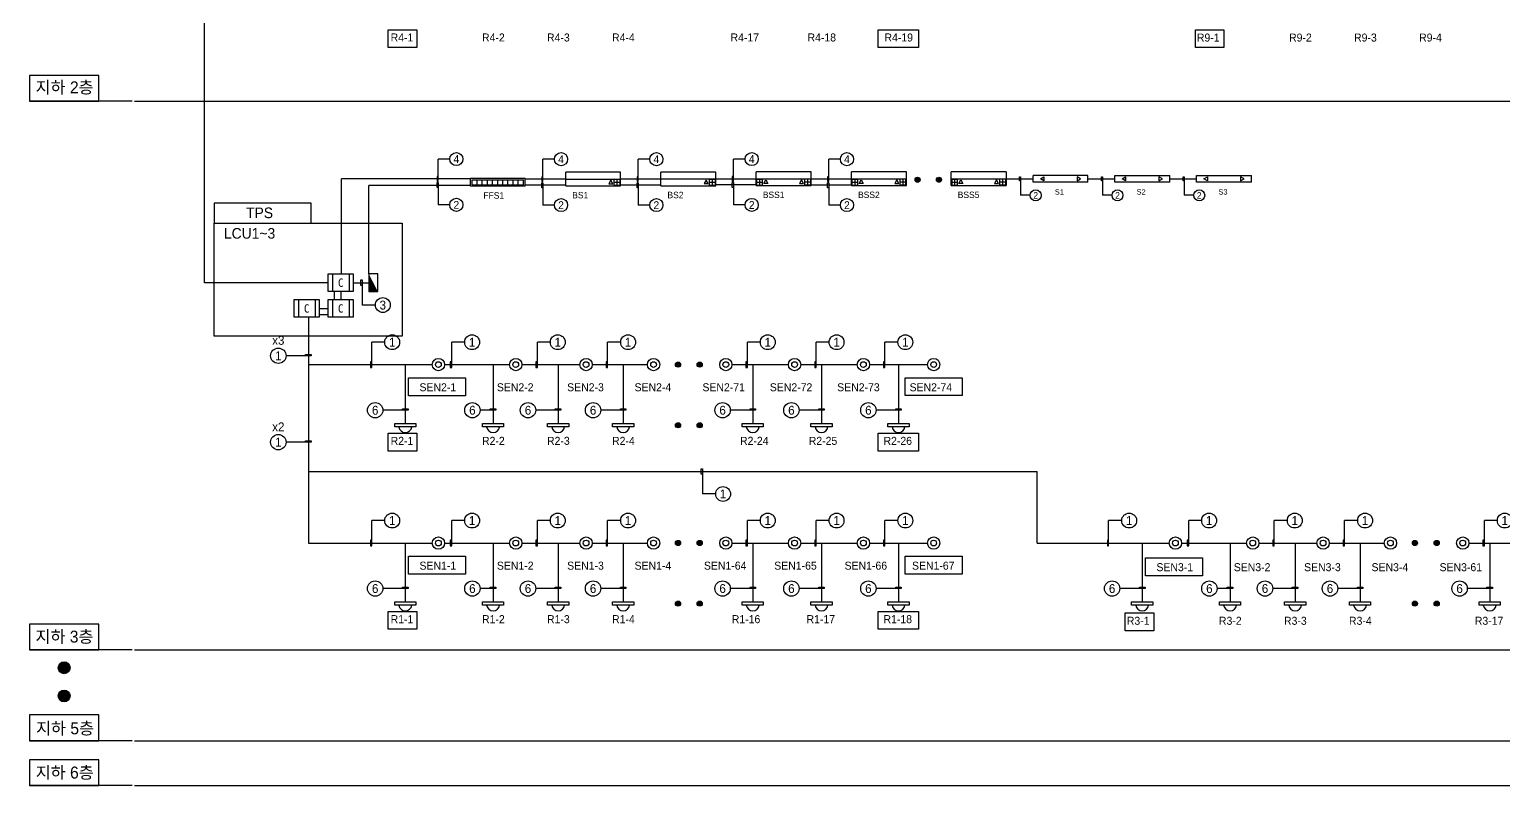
# Model space of a CAD drawing. Header units: millimetres. Extents: x 30232679 to 30326002, y -948068 to -920528.
# Drawn here: x 30232679 to 30250985, y -947203 to -937821 of the extents above; entities that cross this region are included whole.
import ezdxf
from ezdxf.enums import TextEntityAlignment as Align

# ---------------------------------------------------------------- set-up
doc = ezdxf.new("R2010")
doc.units = ezdxf.units.MM
doc.header["$LTSCALE"] = 600
doc.header["$MEASUREMENT"] = 0
doc.linetypes.add('DASHED', pattern=[0.75, 0.5, -0.25])
doc.layers.get('0').update_dxf_attribs({"linetype": 'CONTINUOUS'})
for name, color, linetype in [('E-SYM', 2, 'CONTINUOUS'), ('Parking-L', 4, 'CONTINUOUS'), ('Parking-T', 7, 'CONTINUOUS'), ('ROOM', 7, 'CONTINUOUS'), ('유도관제-TEXT', 7, 'CONTINUOUS'), ('유도관제-ZONE', 2, 'DASHED'), ('유도관제-공간표시등', 2, 'CONTINUOUS'), ('유도관제-구역제어장치', 2, 'CONTINUOUS'), ('유도관제-블럭유도등', 2, 'CONTINUOUS'), ('유도관제-센서', 1, 'CONTINUOUS'), ('유도관제-통신', 6, 'CONTINUOUS')]:
    doc.layers.add(name, color=color, linetype=linetype)
doc.styles.add('GHS', font='DotumChe.ttf')
doc.styles.add('돋움', font='Dotum.ttf')

# ---------------------------------------------------------------- blocks, each defined once
blk = doc.blocks.new('센서')
at = {"layer": '유도관제-센서'}
for radius in [225, 105]:
    blk.add_circle((0, 0), radius, dxfattribs=at)
blk = doc.blocks.new('150-19')
at = {"layer": 'E-SYM'}
blk.add_lwpolyline([(-375, -225), (375, -225), (375, 165), (-375, 165)], close=True, dxfattribs=at)
blk.add_solid([(-375, -225), (375, -225), (375, 165), (375, -225)], dxfattribs=at)
blk = doc.blocks.new('구역제어장치')
at = {"layer": '유도관제-구역제어장치'}
for p, q in [((-297, 423), (297, 423)), ((-297, 0), (-297, 423)), ((-198, 423), (-198, 0)), ((198, 423), (198, 0)), ((297, 423), (297, 0)), ((297, 0), (-297, 0))]:
    blk.add_line(p, q, dxfattribs=at)
at = {"layer": '유도관제-구역제어장치', "style": 'GHS'}
blk.add_text('C', height=200, dxfattribs=at).set_placement((0, 211), align=Align.MIDDLE_CENTER)
blk = doc.blocks.new('공간표시등')
at = {"layer": '유도관제-공간표시등'}
blk.add_lwpolyline([(-100, -309), (-100, 309), (0, 309), (0, -309), (-100, -309)], dxfattribs=at)
blk.add_arc((-76, 0), 190, 97.2604, 262.7396, dxfattribs=at)

msp = doc.modelspace()

# ---------------------------------------------------------------- hatches: boundary and pattern name
at = {"layer": 'Parking-L'}
h = msp.add_hatch(color=1, dxfattribs=at)
edge = h.paths.add_edge_path()
edge.add_arc((30233109, -945742), 73.6, 0, 360)
h = msp.add_hatch(color=1, dxfattribs=at)
edge = h.paths.add_edge_path()
edge.add_arc((30233109, -946092), 73.6, 0, 360)
at = {"layer": '유도관제-공간표시등'}
for points in [[(30243740, -939685, 1), (30243677, -939685, 1)], [(30244005, -939685, 1), (30243942, -939685, 1)], [(30240765, -942733, 1), (30240701, -942733, 1)], [(30241034, -942733, 1), (30240970, -942733, 1)], [(30240765, -944946, 1), (30240701, -944946, 1)], [(30241034, -944946, 1), (30240970, -944946, 1)], [(30249917, -944946, 1), (30249854, -944946, 1)], [(30250187, -944946, 1), (30250123, -944946, 1)]]:
    msp.add_hatch(color=2, dxfattribs=at).paths.add_polyline_path(points)
at = {"layer": '유도관제-센서'}
for points in [[(30240765, -941980, 1), (30240701, -941980, 1)], [(30241034, -941980, 1), (30240970, -941980, 1)], [(30240765, -944194, 1), (30240701, -944194, 1)], [(30241034, -944194, 1), (30240970, -944194, 1)], [(30249917, -944194, 1), (30249854, -944194, 1)], [(30250187, -944194, 1), (30250123, -944194, 1)]]:
    msp.add_hatch(color=2, dxfattribs=at).paths.add_polyline_path(points)

# ---------------------------------------------------------------- linework, layer by layer
at = {"color": 8}
for p, q in [((30233981, -938710), (30267059, -938710)), ((30233981, -945518), (30259230, -945518)), ((30233981, -946647), (30259230, -946647)), ((30233981, -947203), (30259230, -947203))]:
    msp.add_line(p, q, dxfattribs=at)
for p, q in [((30236893, -940853), (30236893, -939759)), ((30238154, -939759), (30236893, -939759)), ((30239338, -939752), (30238836, -939752)), ((30240521, -939752), (30240020, -939752)), ((30241705, -939750), (30241203, -939750)), ((30242889, -939752), (30242387, -939752)), ((30236699, -940963), (30236892, -940963))]:
    msp.add_line(p, q)
at = {"color": 6}
for p, q in [((30236466, -941173), (30236466, -941073)), ((30236544, -941073), (30236544, -941173)), ((30236277, -941283), (30236389, -941283)), ((30236389, -941361), (30236277, -941361))]:
    msp.add_line(p, q, dxfattribs=at)
msp.add_lwpolyline([(30244808, -939674), (30245142, -939674)])
at = {"elevation": 0}
for points in [[(30245824, -939674), (30246158, -939674)], [(30246840, -939674), (30247173, -939674)]]:
    msp.add_lwpolyline(points, dxfattribs=at)
at = {"layer": 'Parking-L', "color": 1}
for centre in [(30233109, -945742), (30233109, -946092)]:
    msp.add_circle(centre, 73.6, dxfattribs=at)
at = {"layer": 'Parking-T'}
for p, q in [((30233539, -938391), (30232679, -938391)), ((30232679, -938391), (30232679, -938710)), ((30233539, -938710), (30233539, -938391)), ((30233953, -938710), (30232679, -938710)), ((30232679, -938710), (30233539, -938710)), ((30233539, -945199), (30232679, -945199)), ((30232679, -945199), (30232679, -945518)), ((30233539, -945518), (30233539, -945199)), ((30233953, -945518), (30232679, -945518)), ((30232679, -945518), (30233539, -945518)), ((30233539, -946327), (30232679, -946327)), ((30232679, -946327), (30232679, -946647)), ((30233539, -946647), (30233539, -946327)), ((30233953, -946647), (30232679, -946647)), ((30232679, -946647), (30233539, -946647)), ((30233539, -946884), (30232679, -946884)), ((30232679, -946884), (30232679, -947203)), ((30233539, -947203), (30233539, -946884)), ((30233953, -947203), (30232679, -947203)), ((30232679, -947203), (30233539, -947203))]:
    msp.add_line(p, q, dxfattribs=at)
at = {"layer": 'ROOM', "color": 3}
for points in [[(30241203, -939674), (30241705, -939674)], [(30238836, -939676), (30239338, -939676)], [(30240020, -939676), (30240521, -939676)], [(30242387, -939676), (30242889, -939676)]]:
    msp.add_lwpolyline(points, dxfattribs=at)
at = {"layer": '유도관제-TEXT', "color": 1}
for p, q in [((30237755, -939645), (30237755, -939429)), ((30237899, -939429), (30237755, -939429)), ((30239055, -939648), (30239055, -939431)), ((30239199, -939431), (30239055, -939431)), ((30240239, -939648), (30240239, -939431)), ((30240382, -939431), (30240239, -939431)), ((30241422, -939645), (30241422, -939429)), ((30241566, -939429), (30241422, -939429)), ((30242606, -939648), (30242606, -939431)), ((30242749, -939431), (30242606, -939431)), ((30237755, -939781), (30237755, -939997)), ((30239055, -939784), (30239055, -940000)), ((30240239, -939784), (30240239, -940000)), ((30241422, -939782), (30241422, -939998)), ((30242606, -939784), (30242606, -940000)), ((30244987, -939699), (30244987, -939879)), ((30246003, -939699), (30246003, -939879)), ((30247019, -939699), (30247019, -939879)), ((30237899, -939997), (30237755, -939997)), ((30239199, -940000), (30239055, -940000)), ((30240382, -940000), (30240239, -940000)), ((30241566, -939998), (30241422, -939998)), ((30242749, -940000), (30242606, -940000)), ((30245107, -939879), (30244987, -939879)), ((30246123, -939879), (30246003, -939879)), ((30247138, -939879), (30247019, -939879)), ((30236812, -940997), (30236812, -941241)), ((30236974, -941241), (30236812, -941241)), ((30236108, -941870), (30235865, -941870)), ((30236929, -941946), (30236929, -941702)), ((30237091, -941702), (30236929, -941702)), ((30237922, -941946), (30237922, -941702)), ((30238084, -941702), (30237922, -941702)), ((30238986, -941946), (30238986, -941702)), ((30239148, -941702), (30238986, -941702)), ((30239859, -941946), (30239859, -941702)), ((30240021, -941702), (30239859, -941702)), ((30241594, -941946), (30241594, -941702)), ((30241756, -941702), (30241594, -941702)), ((30242448, -941946), (30242448, -941702)), ((30242610, -941702), (30242448, -941702)), ((30243302, -941946), (30243302, -941702)), ((30243464, -941702), (30243302, -941702)), ((30237311, -942546), (30237067, -942546)), ((30238402, -942546), (30238275, -942546)), ((30239209, -942546), (30238966, -942546)), ((30240017, -942546), (30239773, -942546)), ((30241627, -942546), (30241383, -942546)), ((30242481, -942546), (30242237, -942546)), ((30243437, -942546), (30243193, -942546)), ((30236108, -942942), (30235865, -942942)), ((30241038, -943341), (30241038, -943585)), ((30241200, -943585), (30241038, -943585)), ((30236929, -944159), (30236929, -943915)), ((30237091, -943915), (30236929, -943915)), ((30237922, -944159), (30237922, -943915)), ((30238084, -943915), (30237922, -943915)), ((30238986, -944159), (30238986, -943915)), ((30239148, -943915), (30238986, -943915)), ((30239859, -944159), (30239859, -943915)), ((30240021, -943915), (30239859, -943915)), ((30241594, -944159), (30241594, -943915)), ((30241756, -943915), (30241594, -943915)), ((30242448, -944159), (30242448, -943915)), ((30242610, -943915), (30242448, -943915)), ((30243302, -944159), (30243302, -943915)), ((30243464, -943915), (30243302, -943915)), ((30246081, -944159), (30246081, -943915)), ((30246243, -943915), (30246081, -943915)), ((30247075, -944159), (30247075, -943915)), ((30247237, -943915), (30247075, -943915)), ((30248138, -944159), (30248138, -943915)), ((30248301, -943915), (30248138, -943915)), ((30249012, -944159), (30249012, -943915)), ((30249174, -943915), (30249012, -943915)), ((30250747, -944159), (30250747, -943915)), ((30250909, -943915), (30250747, -943915)), ((30237311, -944759), (30237067, -944759)), ((30238402, -944759), (30238275, -944759)), ((30239209, -944759), (30238966, -944759)), ((30240017, -944759), (30239773, -944759)), ((30241627, -944759), (30241383, -944759)), ((30242481, -944759), (30242237, -944759)), ((30243437, -944759), (30243193, -944759)), ((30246464, -944759), (30246220, -944759)), ((30247555, -944759), (30247427, -944759)), ((30248362, -944759), (30248118, -944759)), ((30249170, -944759), (30248926, -944759)), ((30250779, -944759), (30250535, -944759))]:
    msp.add_line(p, q, dxfattribs=at)
at = {"layer": '유도관제-TEXT', "color": 4}
for points in [[(30237135, -937824), (30237490, -937824), (30237490, -938046), (30237135, -938046)], [(30243220, -937824), (30243718, -937824), (30243718, -938046), (30243220, -938046)], [(30247158, -937824), (30247513, -937824), (30247513, -938046), (30247158, -938046)], [(30237385, -942146), (30238095, -942146), (30238095, -942368), (30237385, -942368)], [(30243553, -942143), (30244263, -942143), (30244263, -942365), (30243553, -942365)], [(30237135, -942830), (30237490, -942830), (30237490, -943052), (30237135, -943052)], [(30243220, -942830), (30243718, -942830), (30243718, -943052), (30243220, -943052)], [(30237385, -944359), (30238095, -944359), (30238095, -944581), (30237385, -944581)], [(30243553, -944357), (30244263, -944357), (30244263, -944579), (30243553, -944579)], [(30246538, -944379), (30247248, -944379), (30247248, -944601), (30246538, -944601)], [(30237135, -945043), (30237490, -945043), (30237490, -945265), (30237135, -945265)], [(30243220, -945043), (30243718, -945043), (30243718, -945265), (30243220, -945265)], [(30246287, -945062), (30246642, -945062), (30246642, -945284), (30246287, -945284)]]:
    msp.add_lwpolyline(points, close=True, dxfattribs=at)
at = {"layer": '유도관제-TEXT', "color": 1}
for points in [[(30237755, -939706), (30237755, -939645), (30237740, -939645), (30237740, -939706)], [(30239055, -939709), (30239055, -939648), (30239040, -939648), (30239040, -939709)], [(30240239, -939709), (30240239, -939648), (30240224, -939648), (30240224, -939709)], [(30241422, -939707), (30241422, -939645), (30241407, -939645), (30241407, -939707)], [(30242606, -939709), (30242606, -939648), (30242591, -939648), (30242591, -939709)], [(30244987, -939648), (30244987, -939699), (30244975, -939699), (30244975, -939648)], [(30237755, -939720), (30237755, -939781), (30237740, -939781), (30237740, -939720)], [(30239055, -939723), (30239055, -939784), (30239040, -939784), (30239040, -939723)], [(30240239, -939723), (30240239, -939784), (30240224, -939784), (30240224, -939723)], [(30241422, -939721), (30241422, -939782), (30241407, -939782), (30241407, -939721)], [(30242606, -939723), (30242606, -939784), (30242591, -939784), (30242591, -939723)], [(30236812, -940928), (30236812, -940997), (30236795, -940997), (30236795, -940928)], [(30236178, -941870), (30236108, -941870), (30236108, -941854), (30236178, -941854)], [(30236929, -942015), (30236929, -941946), (30236912, -941946), (30236912, -942015)], [(30237922, -942015), (30237922, -941946), (30237905, -941946), (30237905, -942015)], [(30238986, -942015), (30238986, -941946), (30238969, -941946), (30238969, -942015)], [(30239859, -942015), (30239859, -941946), (30239842, -941946), (30239842, -942015)], [(30241594, -942015), (30241594, -941946), (30241577, -941946), (30241577, -942015)], [(30242448, -942015), (30242448, -941946), (30242431, -941946), (30242431, -942015)], [(30243302, -942015), (30243302, -941946), (30243285, -941946), (30243285, -942015)], [(30237380, -942546), (30237311, -942546), (30237311, -942529), (30237380, -942529)], [(30238471, -942546), (30238402, -942546), (30238402, -942529), (30238471, -942529)], [(30239279, -942546), (30239209, -942546), (30239209, -942529), (30239279, -942529)], [(30240086, -942546), (30240017, -942546), (30240017, -942529), (30240086, -942529)], [(30241696, -942546), (30241627, -942546), (30241627, -942529), (30241696, -942529)], [(30242550, -942546), (30242481, -942546), (30242481, -942529), (30242550, -942529)], [(30243506, -942546), (30243437, -942546), (30243437, -942529), (30243506, -942529)], [(30236178, -942942), (30236108, -942942), (30236108, -942925), (30236178, -942925)], [(30241038, -943272), (30241038, -943341), (30241022, -943341), (30241022, -943272)], [(30236929, -944228), (30236929, -944159), (30236912, -944159), (30236912, -944228)], [(30237922, -944228), (30237922, -944159), (30237905, -944159), (30237905, -944228)], [(30238986, -944228), (30238986, -944159), (30238969, -944159), (30238969, -944228)], [(30239859, -944228), (30239859, -944159), (30239842, -944159), (30239842, -944228)], [(30241594, -944228), (30241594, -944159), (30241577, -944159), (30241577, -944228)], [(30242448, -944228), (30242448, -944159), (30242431, -944159), (30242431, -944228)], [(30243302, -944228), (30243302, -944159), (30243285, -944159), (30243285, -944228)], [(30246081, -944228), (30246081, -944159), (30246065, -944159), (30246065, -944228)], [(30247075, -944228), (30247075, -944159), (30247058, -944159), (30247058, -944228)], [(30248138, -944228), (30248138, -944159), (30248122, -944159), (30248122, -944228)], [(30249012, -944228), (30249012, -944159), (30248995, -944159), (30248995, -944228)], [(30250747, -944228), (30250747, -944159), (30250730, -944159), (30250730, -944228)], [(30237380, -944759), (30237311, -944759), (30237311, -944742), (30237380, -944742)], [(30238471, -944759), (30238402, -944759), (30238402, -944742), (30238471, -944742)], [(30239279, -944759), (30239209, -944759), (30239209, -944742), (30239279, -944742)], [(30240086, -944759), (30240017, -944759), (30240017, -944742), (30240086, -944742)], [(30241696, -944759), (30241627, -944759), (30241627, -944742), (30241696, -944742)], [(30242550, -944759), (30242481, -944759), (30242481, -944742), (30242550, -944742)], [(30243506, -944759), (30243437, -944759), (30243437, -944742), (30243506, -944742)], [(30246533, -944759), (30246464, -944759), (30246464, -944742), (30246533, -944742)], [(30247624, -944759), (30247555, -944759), (30247555, -944742), (30247624, -944742)], [(30248431, -944759), (30248362, -944759), (30248362, -944742), (30248431, -944742)], [(30249239, -944759), (30249170, -944759), (30249170, -944742), (30249239, -944742)], [(30250848, -944759), (30250779, -944759), (30250779, -944742), (30250848, -944742)]]:
    msp.add_lwpolyline(points, close=True, dxfattribs=at)
at = {"layer": '유도관제-TEXT', "color": 1, "elevation": 0}
for points in [[(30246003, -939648), (30246003, -939699), (30245991, -939699), (30245991, -939648)], [(30247019, -939648), (30247019, -939699), (30247006, -939699), (30247006, -939648)]]:
    msp.add_lwpolyline(points, close=True, dxfattribs=at)
at = {"layer": '유도관제-TEXT', "color": 1}
for centre, radius in [((30237980, -939429), 81.7), ((30239280, -939431), 81.7), ((30240464, -939431), 81.7), ((30241648, -939429), 81.7), ((30242831, -939431), 81.7), ((30245175, -939879), 68.1), ((30246191, -939879), 68.1), ((30247206, -939879), 68.1), ((30237980, -939997), 81.7), ((30239280, -940000), 81.7), ((30240464, -940000), 81.7), ((30241648, -939998), 81.7), ((30242831, -940000), 81.7), ((30237067, -941241), 92.2), ((30237183, -941702), 92.2), ((30238176, -941702), 92.2), ((30239240, -941702), 92.2), ((30240113, -941702), 92.2), ((30241848, -941702), 92.2), ((30242702, -941702), 92.2), ((30243556, -941702), 92.2), ((30235769, -941870), 95.4), ((30236972, -942546), 95.4), ((30238179, -942546), 95.4), ((30238870, -942546), 95.4), ((30239678, -942546), 95.4), ((30241287, -942546), 95.4), ((30242141, -942546), 95.4), ((30243097, -942546), 95.4), ((30235769, -942942), 95.4), ((30241293, -943585), 92.2), ((30237183, -943915), 92.2), ((30238176, -943915), 92.2), ((30239240, -943915), 92.2), ((30240113, -943915), 92.2), ((30241848, -943915), 92.2), ((30242702, -943915), 92.2), ((30243556, -943915), 92.2), ((30246336, -943915), 92.2), ((30247329, -943915), 92.2), ((30248393, -943915), 92.2), ((30249266, -943915), 92.2), ((30251001, -943915), 92.2), ((30236972, -944759), 95.4), ((30238179, -944759), 95.4), ((30238870, -944759), 95.4), ((30239678, -944759), 95.4), ((30241287, -944759), 95.4), ((30242141, -944759), 95.4), ((30243097, -944759), 95.4), ((30246124, -944759), 95.4), ((30247332, -944759), 95.4), ((30248023, -944759), 95.4), ((30248830, -944759), 95.4), ((30250440, -944759), 95.4)]:
    msp.add_circle(centre, radius, dxfattribs=at)
at = {"layer": '유도관제-ZONE', "color": 3, "linetype": 'ByBlock'}
for p, q in [((30234971, -940223), (30237306, -940223)), ((30234971, -941628), (30234971, -940223)), ((30237306, -940223), (30237306, -941628)), ((30237306, -941628), (30234971, -941628))]:
    msp.add_line(p, q, dxfattribs=at)
msp.add_lwpolyline([(30234971, -940223), (30236178, -940223), (30236178, -939975), (30234971, -939975)], close=True, dxfattribs=at)
at = {"layer": '유도관제-공간표시등', "color": 2}
for centre, radius in [((30243709, -939685), 31.3), ((30243974, -939685), 31.3), ((30240733, -942733), 31.8), ((30241002, -942733), 31.8), ((30240733, -944946), 31.8), ((30241002, -944946), 31.8), ((30249885, -944946), 31.8), ((30250155, -944946), 31.8)]:
    msp.add_circle(centre, radius, dxfattribs=at)
at = {"layer": '유도관제-블럭유도등', "color": 4}
for p, q in [((30238154, -939764), (30238154, -939671)), ((30238836, -939671), (30238154, -939671)), ((30238836, -939764), (30238836, -939671)), ((30240020, -939593), (30239338, -939593)), ((30239338, -939678), (30239338, -939593)), ((30240020, -939678), (30240020, -939593)), ((30241203, -939591), (30240521, -939591)), ((30240521, -939676), (30240521, -939591)), ((30241203, -939676), (30241203, -939591)), ((30242387, -939589), (30241705, -939589)), ((30241705, -939674), (30241705, -939589)), ((30241705, -939759), (30241705, -939674)), ((30241705, -939674), (30242387, -939674)), ((30242387, -939674), (30242387, -939589)), ((30242387, -939759), (30242387, -939674)), ((30243571, -939589), (30242889, -939589)), ((30242889, -939674), (30242889, -939589)), ((30242889, -939759), (30242889, -939674)), ((30242889, -939674), (30243571, -939674)), ((30243571, -939674), (30243571, -939589)), ((30243571, -939759), (30243571, -939674)), ((30244808, -939589), (30244126, -939589)), ((30244126, -939674), (30244126, -939589)), ((30244126, -939759), (30244126, -939674)), ((30244126, -939674), (30244808, -939674)), ((30244808, -939589), (30244808, -939759)), ((30245142, -939716), (30245142, -939631)), ((30245824, -939631), (30245142, -939631)), ((30245824, -939716), (30245824, -939631)), ((30246158, -939631), (30246840, -939631)), ((30246158, -939716), (30246158, -939631)), ((30246840, -939716), (30246840, -939631)), ((30247173, -939631), (30247855, -939631)), ((30247173, -939716), (30247173, -939631)), ((30247855, -939716), (30247855, -939631)), ((30238836, -939764), (30238154, -939764)), ((30238175, -939749), (30238175, -939686)), ((30238175, -939686), (30238239, -939686)), ((30238175, -939749), (30238239, -939749)), ((30238239, -939749), (30238239, -939686)), ((30238239, -939686), (30238302, -939686)), ((30238239, -939749), (30238302, -939749)), ((30238302, -939749), (30238302, -939686)), ((30238302, -939686), (30238366, -939686)), ((30238302, -939749), (30238366, -939749)), ((30238366, -939749), (30238366, -939686)), ((30238366, -939686), (30238430, -939686)), ((30238366, -939749), (30238430, -939749)), ((30238430, -939749), (30238430, -939686)), ((30238430, -939686), (30238494, -939686)), ((30238430, -939749), (30238494, -939749)), ((30238494, -939749), (30238494, -939686)), ((30238494, -939686), (30238557, -939686)), ((30238494, -939749), (30238557, -939749)), ((30238557, -939749), (30238557, -939686)), ((30238557, -939686), (30238621, -939686)), ((30238557, -939749), (30238621, -939749)), ((30238621, -939749), (30238621, -939686)), ((30238621, -939686), (30238685, -939686)), ((30238621, -939749), (30238685, -939749)), ((30238685, -939749), (30238685, -939686)), ((30238685, -939686), (30238749, -939686)), ((30238685, -939749), (30238749, -939749)), ((30238749, -939749), (30238749, -939686)), ((30238749, -939686), (30238812, -939686)), ((30238749, -939749), (30238812, -939749)), ((30238812, -939749), (30238812, -939686)), ((30239338, -939763), (30239338, -939678)), ((30239338, -939678), (30240020, -939678)), ((30239338, -939763), (30240020, -939763)), ((30239899, -939692), (30239875, -939735)), ((30239875, -939735), (30239924, -939735)), ((30239924, -939735), (30239899, -939692)), ((30240014, -939684), (30239941, -939684)), ((30239941, -939757), (30239941, -939684)), ((30240014, -939721), (30239941, -939721)), ((30240014, -939757), (30239941, -939757)), ((30239977, -939757), (30239977, -939684)), ((30240014, -939757), (30240014, -939684)), ((30240020, -939763), (30240020, -939678)), ((30240521, -939761), (30240521, -939676)), ((30240521, -939676), (30241203, -939676)), ((30240521, -939761), (30241203, -939761)), ((30241083, -939690), (30241058, -939733)), ((30241058, -939733), (30241108, -939733)), ((30241108, -939733), (30241083, -939690)), ((30241197, -939682), (30241124, -939682)), ((30241124, -939755), (30241124, -939682)), ((30241197, -939719), (30241124, -939719)), ((30241197, -939755), (30241124, -939755)), ((30241161, -939755), (30241161, -939682)), ((30241197, -939755), (30241197, -939682)), ((30241203, -939761), (30241203, -939676)), ((30241705, -939759), (30242387, -939759)), ((30241711, -939753), (30241711, -939680)), ((30241711, -939680), (30241784, -939680)), ((30241711, -939716), (30241784, -939716)), ((30241711, -939753), (30241784, -939753)), ((30241748, -939753), (30241748, -939680)), ((30241784, -939753), (30241784, -939680)), ((30241800, -939731), (30241825, -939688)), ((30241850, -939731), (30241800, -939731)), ((30241825, -939688), (30241850, -939731)), ((30242267, -939688), (30242242, -939731)), ((30242242, -939731), (30242292, -939731)), ((30242292, -939731), (30242267, -939688)), ((30242381, -939680), (30242308, -939680)), ((30242308, -939753), (30242308, -939680)), ((30242381, -939716), (30242308, -939716)), ((30242381, -939753), (30242308, -939753)), ((30242344, -939753), (30242344, -939680)), ((30242381, -939753), (30242381, -939680)), ((30242889, -939759), (30243571, -939759)), ((30242895, -939753), (30242895, -939680)), ((30242895, -939680), (30242968, -939680)), ((30242895, -939716), (30242968, -939716)), ((30242895, -939753), (30242968, -939753)), ((30242931, -939753), (30242931, -939680)), ((30242968, -939753), (30242968, -939680)), ((30242984, -939731), (30243009, -939688)), ((30243034, -939731), (30242984, -939731)), ((30243009, -939688), (30243034, -939731)), ((30243450, -939688), (30243425, -939731)), ((30243425, -939731), (30243475, -939731)), ((30243475, -939731), (30243450, -939688)), ((30243564, -939680), (30243492, -939680)), ((30243492, -939753), (30243492, -939680)), ((30243564, -939716), (30243492, -939716)), ((30243564, -939753), (30243492, -939753)), ((30243528, -939753), (30243528, -939680)), ((30243564, -939753), (30243564, -939680)), ((30244126, -939759), (30244808, -939759)), ((30244133, -939680), (30244205, -939680)), ((30244133, -939680), (30244133, -939753)), ((30244133, -939716), (30244205, -939716)), ((30244133, -939753), (30244205, -939753)), ((30244169, -939753), (30244169, -939680)), ((30244205, -939753), (30244205, -939680)), ((30244222, -939731), (30244247, -939688)), ((30244272, -939731), (30244222, -939731)), ((30244247, -939688), (30244272, -939731)), ((30244688, -939688), (30244663, -939731)), ((30244663, -939731), (30244713, -939731)), ((30244713, -939731), (30244688, -939688)), ((30244802, -939680), (30244729, -939680)), ((30244729, -939753), (30244729, -939680)), ((30244802, -939716), (30244729, -939716)), ((30244802, -939753), (30244729, -939753)), ((30244766, -939753), (30244766, -939680)), ((30244802, -939680), (30244802, -939753)), ((30245824, -939716), (30245142, -939716)), ((30246840, -939716), (30246158, -939716)), ((30247855, -939716), (30247173, -939716))]:
    msp.add_line(p, q, dxfattribs=at)
for points in [[(30245234, -939674), (30245277, -939649), (30245277, -939699)], [(30245732, -939674), (30245689, -939649), (30245689, -939699)], [(30246249, -939674), (30246292, -939649), (30246292, -939699)], [(30246748, -939674), (30246705, -939649), (30246705, -939699)], [(30247265, -939674), (30247308, -939649), (30247308, -939699)], [(30247764, -939674), (30247720, -939649), (30247720, -939699)]]:
    msp.add_lwpolyline(points, close=True, dxfattribs=at)
at = {"layer": '유도관제-센서', "color": 2}
for centre in [(30240733, -941980), (30241002, -941980), (30240733, -944194), (30241002, -944194), (30249885, -944194), (30250155, -944194)]:
    msp.add_circle(centre, 31.8, dxfattribs=at)
at = {"layer": '유도관제-통신'}
for p, q in [((30234854, -940963), (30234854, -924053)), ((30236389, -940963), (30234854, -940963)), ((30236143, -943306), (30245194, -943306)), ((30245194, -944194), (30245194, -943306))]:
    msp.add_line(p, q, dxfattribs=at)
at = {"layer": '유도관제-통신', "color": 3}
for p in [(30236552, -940853), (30238154, -939675)]:
    msp.add_line(p, (30236552, -939675), dxfattribs=at)
at = {"layer": '유도관제-통신', "color": 6}
for p, q in [((30236143, -941393), (30236143, -944194)), ((30236143, -941980), (30237681, -941980)), ((30237346, -941980), (30237346, -942711)), ((30237834, -941980), (30238642, -941980)), ((30238436, -941980), (30238436, -942711)), ((30238795, -941980), (30239515, -941980)), ((30239244, -941980), (30239244, -942711)), ((30239668, -941980), (30240352, -941980)), ((30240052, -941980), (30240052, -942711)), ((30241403, -941980), (30242104, -941980)), ((30241661, -941980), (30241661, -942711)), ((30242257, -941980), (30242958, -941980)), ((30242515, -941980), (30242515, -942711)), ((30243111, -941980), (30243831, -941980)), ((30243471, -941980), (30243471, -942711)), ((30236143, -944194), (30237681, -944194)), ((30237346, -944194), (30237346, -944924)), ((30237834, -944194), (30238642, -944194)), ((30238436, -944194), (30238436, -944924)), ((30238795, -944194), (30239515, -944194)), ((30239244, -944194), (30239244, -944924)), ((30239668, -944194), (30240352, -944194)), ((30240052, -944194), (30240052, -944924)), ((30241403, -944194), (30242104, -944194)), ((30241661, -944194), (30241661, -944924)), ((30242257, -944194), (30242958, -944194)), ((30242515, -944194), (30242515, -944924)), ((30243111, -944194), (30243831, -944194)), ((30243471, -944194), (30243471, -944924)), ((30245194, -944194), (30246834, -944194)), ((30246498, -944194), (30246498, -944924)), ((30246986, -944194), (30247795, -944194)), ((30247589, -944194), (30247589, -944924)), ((30247947, -944194), (30248668, -944194)), ((30248397, -944194), (30248397, -944924)), ((30248820, -944194), (30249505, -944194)), ((30249204, -944194), (30249204, -944924)), ((30250556, -944194), (30251257, -944194)), ((30250814, -944194), (30250814, -944924))]:
    msp.add_line(p, q, dxfattribs=at)

# ---------------------------------------------------------------- block references
at = {"xscale": 0.5216056085191667, "yscale": 0.5216056085191667, "zscale": 0.5216056085191667}
for p in [(30236544, -941073), (30236122, -941393), (30236544, -941393)]:
    msp.add_blockref('구역제어장치', p, dxfattribs=at)
at = {"color": 4, "xscale": 0.2909172889776528, "yscale": 0.2909172889776528, "zscale": 0.2909172889776528, "rotation": 270}
msp.add_blockref('150-19', (30236957, -940963), dxfattribs=at)
at = {"layer": '유도관제-공간표시등', "xscale": 0.4241020101035247, "yscale": 0.4241020101035247, "zscale": 0.4241020101035247, "rotation": 90}
for p in [(30237346, -942711), (30238436, -942711), (30239244, -942711), (30240052, -942711), (30241661, -942711), (30242515, -942711), (30243471, -942711), (30237346, -944924), (30238436, -944924), (30239244, -944924), (30240052, -944924), (30241661, -944924), (30242515, -944924), (30243471, -944924), (30246498, -944924), (30247589, -944924), (30248397, -944924), (30249204, -944924), (30250814, -944924)]:
    msp.add_blockref('공간표시등', p, dxfattribs=at)
at = {"layer": '유도관제-센서', "xscale": 0.3392816080595367, "yscale": 0.3392816080595367, "zscale": 0.3392816080595367, "rotation": 270}
for p in [(30237757, -941980), (30238718, -941980), (30239591, -941980), (30240429, -941980), (30241327, -941980), (30242181, -941980), (30243035, -941980), (30243908, -941980), (30237757, -944194), (30238718, -944194), (30239591, -944194), (30240429, -944194), (30241327, -944194), (30242181, -944194), (30243035, -944194), (30243908, -944194), (30246910, -944194), (30247871, -944194), (30248744, -944194), (30249581, -944194), (30250479, -944194)]:
    msp.add_blockref('센서', p, dxfattribs=at)

# ---------------------------------------------------------------- texts
at = {"layer": 'Parking-T', "style": '돋움'}
for s, p in [('지하 2층', (30233115, -938537)), ('지하 3층', (30233113, -945354)), ('지하 5층', (30233120, -946492)), ('지하 6층', (30233116, -947041))]:
    msp.add_text(s, height=148.4, dxfattribs=at).set_placement(p, align=Align.MIDDLE)
at = {"layer": '유도관제-TEXT', "color": 7, "style": '돋움'}
for s, p in [('R4-1', (30237305, -937920)), ('R4-2', (30238440, -937920)), ('R4-3', (30239247, -937920)), ('R4-4', (30240055, -937920)), ('R4-17', (30241562, -937920)), ('R4-18', (30242518, -937920)), ('R4-19', (30243474, -937920)), ('R9-1', (30247318, -937921)), ('R9-2', (30248463, -937921)), ('R9-3', (30249270, -937921)), ('R9-4', (30250078, -937921)), ('SEN2-1', (30237750, -942261)), ('SEN2-2', (30238711, -942261)), ('SEN2-3', (30239584, -942261)), ('SEN2-4', (30240421, -942261)), ('SEN2-71', (30241300, -942261)), ('SEN2-72', (30242137, -942261)), ('SEN2-73', (30242974, -942261)), ('SEN2-74', (30243873, -942261)), ('R2-1', (30237305, -942926)), ('R2-2', (30238440, -942926)), ('R2-3', (30239247, -942926)), ('R2-4', (30240055, -942926)), ('R2-24', (30241680, -942926)), ('R2-25', (30242534, -942926)), ('R2-26', (30243462, -942926)), ('SEN1-1', (30237750, -944475)), ('SEN1-2', (30238711, -944475)), ('SEN1-3', (30239584, -944475)), ('SEN1-4', (30240421, -944475)), ('SEN1-64', (30241319, -944475)), ('SEN1-65', (30242192, -944475)), ('SEN1-66', (30243066, -944475)), ('SEN1-67', (30243903, -944475)), ('SEN3-1', (30246902, -944494)), ('SEN3-2', (30247863, -944494)), ('SEN3-3', (30248736, -944494)), ('SEN3-4', (30249574, -944494)), ('SEN3-61', (30250455, -944494)), ('R1-1', (30237305, -945139)), ('R1-2', (30238440, -945139)), ('R1-3', (30239247, -945139)), ('R1-4', (30240055, -945139)), ('R1-16', (30241578, -945139)), ('R1-17', (30242506, -945139)), ('R1-18', (30243462, -945139)), ('R3-1', (30246448, -945159)), ('R3-2', (30247592, -945159)), ('R3-3', (30248400, -945159)), ('R3-4', (30249207, -945159)), ('R3-17', (30250806, -945159))]:
    msp.add_text(s, height=99.4, dxfattribs=at).set_placement(p, align=Align.MIDDLE_CENTER)
at = {"layer": '유도관제-TEXT', "style": '돋움'}
for s, height, p in [('4', 97.1, (30237980, -939429)), ('4', 97.1, (30239280, -939431)), ('4', 97.1, (30240464, -939431)), ('4', 97.1, (30241648, -939429)), ('4', 97.1, (30242831, -939431)), ('2', 81, (30245175, -939879)), ('2', 81, (30246191, -939879)), ('2', 81, (30247206, -939879)), ('TPS', 131.6, (30235536, -940096)), ('2', 97.1, (30237980, -939997)), ('2', 97.1, (30239280, -940000)), ('2', 97.1, (30240464, -940000)), ('2', 97.1, (30241648, -939998)), ('2', 97.1, (30242831, -940000)), ('LCU1~3', 131.6, (30235412, -940351)), ('3', 110, (30237067, -941241)), ('x3', 109.7, (30235769, -941679)), ('1', 110, (30237183, -941702)), ('1', 110, (30238176, -941702)), ('1', 110, (30239240, -941702)), ('1', 110, (30240113, -941702)), ('1', 110, (30241848, -941702)), ('1', 110, (30242702, -941702)), ('1', 110, (30243556, -941702)), ('1', 110, (30235769, -941870)), ('6', 110, (30236972, -942546)), ('6', 110, (30238179, -942546)), ('6', 110, (30238870, -942546)), ('6', 110, (30239678, -942546)), ('6', 110, (30241287, -942546)), ('6', 110, (30242141, -942546)), ('6', 110, (30243097, -942546)), ('x2', 109.7, (30235769, -942751)), ('1', 110, (30235769, -942942)), ('1', 110, (30241293, -943585)), ('1', 110, (30237183, -943915)), ('1', 110, (30238176, -943915)), ('1', 110, (30239240, -943915)), ('1', 110, (30240113, -943915)), ('1', 110, (30241848, -943915)), ('1', 110, (30242702, -943915)), ('1', 110, (30243556, -943915)), ('1', 110, (30246336, -943915)), ('1', 110, (30247329, -943915)), ('1', 110, (30248393, -943915)), ('1', 110, (30249266, -943915)), ('1', 110, (30251001, -943915)), ('6', 110, (30236972, -944759)), ('6', 110, (30238179, -944759)), ('6', 110, (30238870, -944759)), ('6', 110, (30239678, -944759)), ('6', 110, (30241287, -944759)), ('6', 110, (30242141, -944759)), ('6', 110, (30243097, -944759)), ('6', 110, (30246124, -944759)), ('6', 110, (30247332, -944759)), ('6', 110, (30248023, -944759)), ('6', 110, (30248830, -944759)), ('6', 110, (30250440, -944759))]:
    msp.add_text(s, height=height, dxfattribs=at).set_placement(p, align=Align.MIDDLE)
at = {"layer": '유도관제-TEXT', "color": 7, "style": '돋움'}
for s, height, p in [('FFS1', 80.5, (30238316, -939921)), ('BS1', 80.5, (30239419, -939917)), ('BS2', 80.5, (30240602, -939915)), ('BSS1', 80.5, (30241786, -939913)), ('BSS2', 80.5, (30242969, -939913)), ('BSS5', 80.5, (30244207, -939913)), ('S1', 67.1, (30245413, -939870)), ('S2', 67.1, (30246428, -939870)), ('S3', 67.1, (30247444, -939870))]:
    msp.add_text(s, height=height, dxfattribs=at).set_placement(p)

doc.saveas('drawing.dxf')
